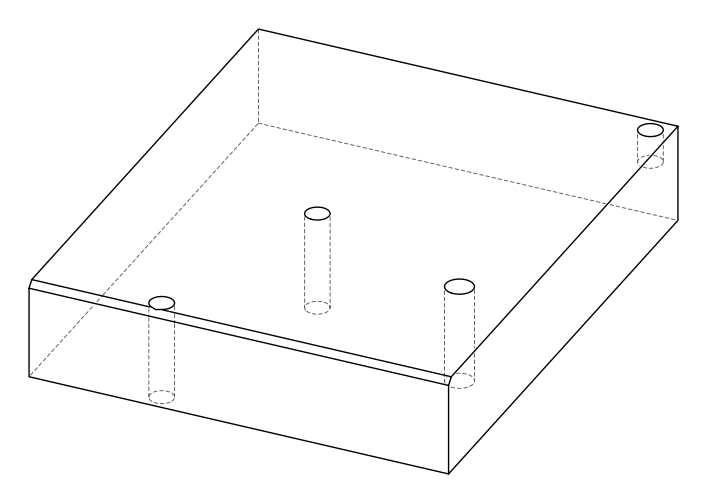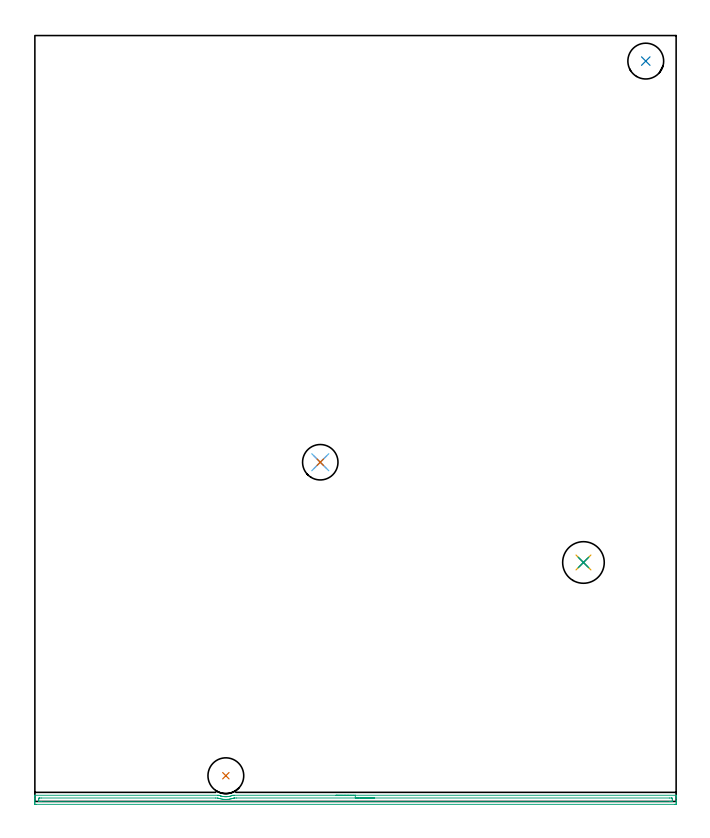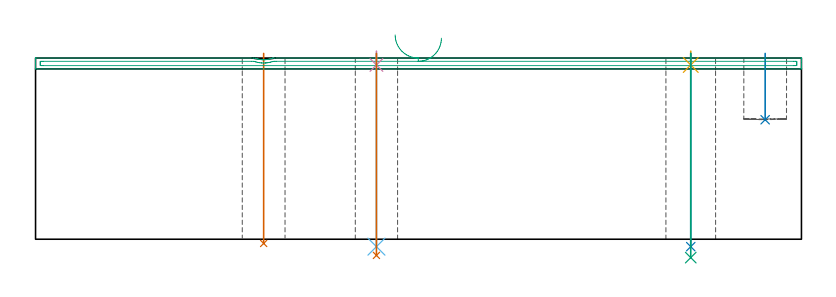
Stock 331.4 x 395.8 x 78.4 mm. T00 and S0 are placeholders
(PLAN: 9 operations, 6 tool changes, 7.4 min)
(1 INDEXABLE_INSERT_DRILL_THROUGH_HOLE_FROM_SOLID | STEP1HOLE | NXT0302_008 | 0.33 min | 21041 mm3)
(2 INDEXABLE_INSERT_DRILL_BLIND_HOLE_FROM_SOLID | STEP1POCKET | NXT0302_008 | 0.12 min | 7108 mm3)
(3 AREA_MILL | FG_CHAMFER_SURFACE | UGT0205_001 | 5.48 min | 3659 mm3)
(4 SPOT_DRILL | STEP1HOLE_1 | NXT0321_9005460120000 | 0.05 min | 183 mm3)
(5 SPOT_DRILL_1 | STEP1HOLE_2 | NXT0321_9005460120000 | 0.05 min | 183 mm3)
(6 DRILL_THROUGH_HOLE_INTO_CENTER | STEP1HOLE_1 | NXT0301_065 | 0.34 min | 5281 mm3)
(7 DRILL_TO_ENLARGE_THROUGH_HOLE | STEP1HOLE_1 | UGT0301_252 | 0.35 min | 15125 mm3)
(8 DRILL_THROUGH_HOLE_INTO_CENTER_1 | STEP1HOLE_2 | NXT0301_065 | 0.34 min | 5283 mm3)
(9 DRILL_TO_ENLARGE_THROUGH_HOLE_1 | STEP1HOLE_2 | UGT0301_052 | 0.36 min | 22966 mm3)
(TOOL NXT0302_008 | Index. Insert Drill 18.5mm [880-D1850L25-05] | D18.5 PA176 FL93 Z2)
(TOOL UGT0205_001 | Chamfer Mill 20 x 3 x 45 deg. | D20 FL50 Z2)
(TOOL NXT0321_9005460120000 | NC Spot Drill, 142deg, 12mm, Carbide, Uncoated | D12 PA142 FL30 Z2)
(TOOL NXT0301_065 | Carbide Drill 9.4mm [860.1-0940-075A1-MM 2214] | D9.4 PA140 FL98 Z2)
(TOOL UGT0301_252 | Twist Drill 18.3 mm | D18.3 PA118 FL135 Z2)
(TOOL UGT0301_052 | Twist Drill 21.5 mm | D21.5 PA118 FL150 Z2)
(OP 1 INDEXABLE_INSERT_DRILL_THROUGH_HOLE_FROM_SOLID)
G17 G21 G94 G90
T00 M6
G54
G17 G0 G90 X98.7 Y13.3 S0 M3
G43 Z88.4 H1
G94 G81 G98 Z-1.823 F250. R80.4
G80
M5
M2
(OP 2 INDEXABLE_INSERT_DRILL_BLIND_HOLE_FROM_SOLID)
G17 G21 G94 G90
T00 M6
G54
G17 G0 G90 X315.7 Y382.6 S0 M3
G43 Z88.4 H1
G94 G81 G98 Z51.7 F250. R80.4
G80
M5
M2
(OP 3 AREA_MILL)
G17 G21 G94 G90
T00 M6
G54
G17 G0 G90 X155.604 Y3.199 S1061 M3
G43 Z88.4 H0
Z88.399
G94 G1 X155.642 Z87.527 F250.
X155.756 Z86.662
X155.944 Z85.811
X156.207 Z84.979
X156.541 Z84.173
X156.943 Z83.399
X157.412 Z82.663
X157.943 Z81.971
X158.533 Z81.328
X159.176 Z80.738
X159.868 Z80.207
X160.604 Z79.738
X161.377 Z79.336
X162.183 Z79.002
X163.015 Z78.739
X163.867 Z78.55
X164.732 Z78.437
X165.604 Z78.398
X331.264 Y3.195 Z78.394
X331.314 Z78.391
X331.392 Y3.178 Z78.37
X331.4 Y3.168 Z78.358
Y2.795 Z77.994
Y2.372 Z77.572
Y1.74 Z76.935
Y0.534 Z75.731
Y-0.04 Z75.154
Y-0.643 Z74.552
X331.398 Y-0.93 Z74.265
X331.392 Y-1.491 Z73.705
X331.36 Y-1.493 Z73.703
X330.795 Y-1.5 Z73.7
X0.605
X0.04 Y-1.493 Z73.703
X0.007 Y-1.491 Z73.705
X0. Y-0.93 Z74.265
Y-0.643 Z74.552
Y-0.04 Z75.154
Y0.534 Z75.731
Y0.85 Z76.046
Y1.424 Z76.62
Y1.74 Z76.935
Y2.373 Z77.572
Y2.795 Z77.994
Y3.161 Z78.352
X0.01 Y3.186 Z78.377
X0.091 Y3.194 Z78.39
X0.116 Y3.196 Z78.393
X0.157 Y3.195 Z78.395
X94.377 Y3.19 Z78.39
X95.032 Y3.186 Z78.38
X95.2 Y3.129 Z78.325
X95.509 Y3.02 Z78.217
X95.932 Y2.879 Z78.077
X95.955 Y2.871 Z78.07
X96.092 Y2.833 Z78.03
X96.403 Y2.745 Z77.943
X96.849 Y2.643 Z77.842
X97.297 Y2.563 Z77.762
X97.435 Y2.546 Z77.744
X97.744 Y2.508 Z77.703
X97.877 Y2.498 Z77.691
X98.136 Y2.476 Z77.673
X98.192 Y2.472 Z77.668
X98.212 Y2.471 Z77.666
X98.639 Y2.454 Z77.649
X98.714 Y2.457 Z77.651
X98.791 Y2.459 Z77.652
X99.006 Y2.463 Z77.659
X99.086 Y2.465 Z77.662
X99.232 Y2.476 Z77.669
X99.317 Y2.483 Z77.672
X99.533 Y2.494 Z77.691
X99.662 Y2.509 Z77.705
X99.98 Y2.545 Z77.742
X100.428 Y2.617 Z77.816
X100.487 Y2.63 Z77.829
X100.554 Y2.645 Z77.842
X100.874 Y2.712 Z77.912
X101.323 Y2.833 Z78.032
X101.768 Y2.975 Z78.174
X102.339 Y3.184 Z78.384
X102.368 Y3.193 Z78.393
X103.232 Y3.2 Z78.4
X165.604 Y3.199 Z78.398
Y1.784 Z76.984
X328.077 Y1.78 Z76.98
X328.972 Y1.778 Z76.978
X329.01 Y1.776 Z76.976
X329.39 Y1.74 Z76.94
X329.397 Y1.354 Z76.554
X329.398 Y0.85 Z76.05
Y0.464 Z75.664
X329.39 Y-0.04 Z75.16
X329.051 Y-0.08 Z75.12
X329.01 Y-0.082 Z75.118
X328.164 Y-0.086 Z75.114
X328.118
X3.282
X2.432 Y-0.083 Z75.117
X2.39 Y-0.08 Z75.12
X2.01 Y-0.04 Z75.16
X2.003 Y0.346 Z75.546
X2.002 Y0.85 Z76.05
Y1.236 Z76.436
X2.01 Y1.74 Z76.94
X2.354 Y1.776 Z76.976
X2.39 Y1.777 Z76.977
X3.242 Y1.78 Z76.98
X93.451 Y1.776 Z76.976
X94.307 Y1.769 Z76.969
X94.63 Y1.74 Z76.94
X95.2 Y1.568 Z76.768
X95.442 Y1.498 Z76.698
X96.092 Y1.336 Z76.536
X96.598 Y1.236 Z76.436
X96.985 Y1.173 Z76.373
X97.628 Y1.098 Z76.298
X97.877 Y1.079 Z76.279
X98.574 Y1.045 Z76.245
X98.77 Y1.047 Z76.247
X99.439 Y1.072 Z76.272
X99.662 Y1.085 Z76.285
X99.785 Y1.096 Z76.296
X100.395 Y1.167 Z76.367
X100.554 Y1.193 Z76.393
X101.022 Y1.274 Z76.474
X101.447 Y1.365 Z76.565
X101.746 Y1.441 Z76.641
X102.339 Y1.609 Z76.809
X102.44 Y1.639 Z76.839
X102.769 Y1.74 Z76.94
X103.19 Y1.781 Z76.981
X103.232 Y1.783 Z76.983
X104.078 Y1.786 Z76.986
X165.604 Y1.784 Z76.984
X166.475 Z77.022
X167.34 Z77.136
X168.192 Z77.325
X169.024 Z77.587
X169.83 Z77.921
X170.604 Z78.324
X171.339 Z78.793
X172.031 Z79.324
X172.675 Z79.913
X173.264 Z80.556
X173.795 Z81.248
X174.264 Z81.984
X174.667 Z82.758
X175.001 Z83.564
X175.263 Z84.396
X175.452 Z85.248
X175.566 Z86.112
X175.604 Z86.984
G0 Z88.4
M5
M2
(OP 4 SPOT_DRILL)
G17 G21 G94 G90
T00 M6
G54
G17 G0 G90 X147.5 Y175.3 S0 M3
G43 Z88.4 H0
G94 G81 G98 Z75.4 F250. R81.4
G80
M5
M2
(OP 5 SPOT_DRILL_1)
G17 G21 G94 G90
T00 M6
G54
G17 G0 G90 X283.5 Y123.5 S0 M3
G43 Z88.4 H0
G94 G81 G98 Z75.4 F250. R81.4
G80
M5
M2
(OP 6 DRILL_THROUGH_HOLE_INTO_CENTER)
G17 G21 G94 G90
T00 M6
G54
G17 G0 G90 X147.5 Y175.3 S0 M3
G43 Z88.4 H1
G94 G73 G98 Z-3.211 F250. Q9.068 R80.4
G80
M5
M2
(OP 7 DRILL_TO_ENLARGE_THROUGH_HOLE)
G17 G21 G94 G90
T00 M6
G54
G17 G0 G90 X147.5 Y175.3 S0 M3
G43 Z88.4 H0
G94 G73 G98 Z-6.998 F250. Q17.08 R80.4
G80
M5
M2
(OP 8 DRILL_THROUGH_HOLE_INTO_CENTER_1)
G17 G21 G94 G90
T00 M6
G54
G17 G0 G90 X283.5 Y123.5 S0 M3
G43 Z88.4 H1
G94 G73 G98 Z-3.211 F250. Q9.068 R80.4
G80
M5
M2
(OP 9 DRILL_TO_ENLARGE_THROUGH_HOLE_1)
G17 G21 G94 G90
T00 M6
G54
G17 G0 G90 X283.5 Y123.5 S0 M3
G43 Z88.4 H0
G94 G73 G98 Z-7.959 F250. Q17.272 R80.4
G80
M5
M2
